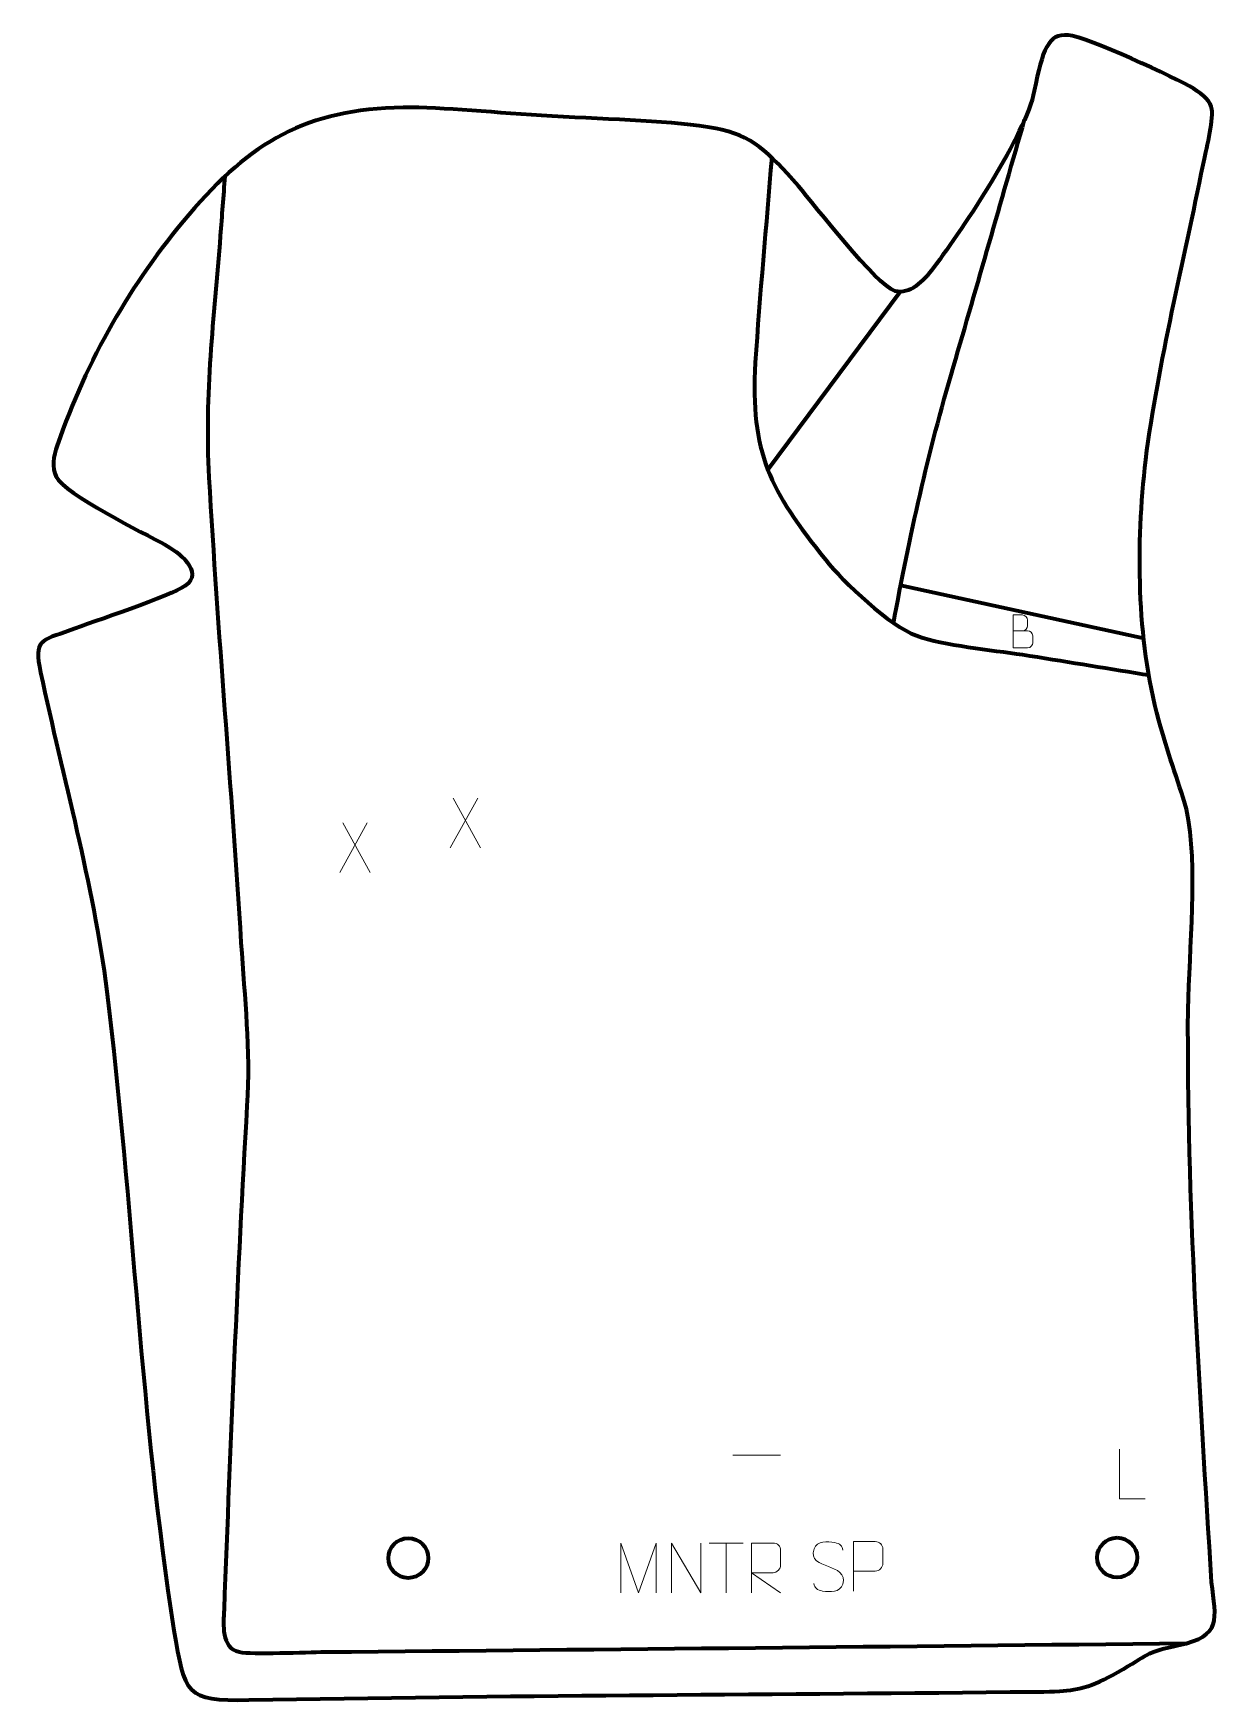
# Model space of a CAD drawing. Header units: millimetres. Extents: x 1042 to 1638, y -12 to 824.
import ezdxf

# ---------------------------------------------------------------- set-up
doc = ezdxf.new("R2010")
doc.units = ezdxf.units.MM
doc.header["$MEASUREMENT"] = 0
doc.layers.add('layer 2', color=7, linetype='Continuous')
doc.layers.add('layer 3', color=7, linetype='Continuous')

msp = doc.modelspace()

# ---------------------------------------------------------------- linework, layer by layer
at = {"layer": 'layer 2', "color": 142, "lineweight": 200}
for centre in [(1230.175, 59.6024), (1585.5768, 59.8667)]:
    msp.add_ellipse(centre, major_axis=(0, 10), ratio=1, dxfattribs=at)
at = {"layer": 'layer 2', "color": 142, "lineweight": 158}
for points, knots in [([(1473.4042, 528.0499), (1481.6424, 572.7153), (1490.7006, 613.4913), (1503.5059, 657.1313), (1503.5059, 657.1313), (1515.5999, 698.3473), (1527.2903, 739.6817), (1539.1674, 780.9605)], [0, 0, 0, 0, 0.33333333, 0.33333333, 0.33333333, 0.33333333, 1, 1, 1, 1]), ([(1412.3752, 762.0133), (1409.6349, 727.8629), (1406.3569, 693.2601), (1404.1457, 659.1298), (1404.1457, 659.1298), (1401.4803, 613.7872), (1411.5727, 595.0095), (1439.4451, 560.1522), (1439.4451, 560.1522), (1448.2514, 549.1389), (1471.8428, 526.878), (1484.8967, 522.2009), (1484.8967, 522.2009), (1498.8217, 517.2117), (1522.5573, 515.1154), (1538.0547, 512.6932), (1538.0547, 512.6932), (1558.2328, 509.5393), (1578.3738, 506.1541), (1598.5423, 502.9398), (1598.5423, 502.9398), (1598.5423, 502.9398), (1600.018, 502.7046), (1600.018, 502.7046), (1600.018, 502.7046), (1600.018, 502.7046), (1601.4906, 502.4708), (1601.4906, 502.4708)], [0, 0, 0, 0, 0.125, 0.125, 0.125, 0.125, 0.25, 0.25, 0.25, 0.25, 0.375, 0.375, 0.375, 0.375, 0.5, 0.5, 0.5, 0.5, 0.625, 0.625, 0.625, 0.625, 0.75, 0.75, 0.75, 0.75, 1, 1, 1, 1]), ([(1138.1675, 752.4365), (1137.4144, 742.5235), (1136.6612, 732.6104), (1135.9081, 722.6974), (1135.9081, 722.6974), (1132.6597, 681.026), (1127.8947, 643.7337), (1130.1849, 601.5558), (1130.1849, 601.5558), (1134.6202, 523.8146), (1141.4219, 446.0988), (1146.2851, 368.2988), (1146.2851, 368.2988), (1148.1288, 339.7966), (1151.0144, 315.194), (1149.2839, 286.3316), (1149.2839, 286.3316), (1144.4317, 202.2873), (1140.969, 118.0149), (1137.7988, 33.8876), (1137.7988, 33.8876), (1137.5114, 26.2609), (1136.0869, 14.6577), (1145.3999, 12.5869), (1145.3999, 12.5869), (1151.5679, 11.2153), (1179.3338, 12.4866), (1188.1129, 12.5653), (1188.1129, 12.5653), (1332.2052, 13.8584), (1476.2953, 15.4312), (1620.3858, 16.9032)], [0, 0, 0, 0, 0.11111111, 0.11111111, 0.11111111, 0.11111111, 0.22222222, 0.22222222, 0.22222222, 0.22222222, 0.33333333, 0.33333333, 0.33333333, 0.33333333, 0.44444444, 0.44444444, 0.44444444, 0.44444444, 0.55555556, 0.55555556, 0.55555556, 0.55555556, 0.66666667, 0.66666667, 0.66666667, 0.66666667, 0.77777778, 0.77777778, 0.77777778, 0.77777778, 1, 1, 1, 1])]:
    msp.add_open_spline(points, degree=3, knots=knots, dxfattribs=at)
for points in [[(1410.7889, 605.8482), (1410.7889, 605.8482), (1476.7648, 694.6469), (1476.7648, 694.6469)], [(1598.9278, 520.7349), (1598.9278, 520.7349), (1477.0244, 547.3811), (1477.0244, 547.3811)]]:
    msp.add_open_spline(points, degree=3, dxfattribs=at)
at = {"layer": 'layer 2', "color": 250, "lineweight": 9}
for points, knots in [([(1533.4337, 524.6408), (1535.8427, 524.6411), (1538.252, 524.6411), (1540.6615, 524.6408), (1540.6615, 524.6408), (1541.9694, 524.6294), (1543.2429, 523.4799), (1543.2429, 522.123), (1543.2429, 522.123), (1543.2427, 521.3758), (1543.2427, 519.3569), (1543.2429, 518.6095), (1543.2429, 518.6095), (1543.2546, 517.3794), (1542.2336, 516.0461), (1540.6966, 516.0573), (1540.6966, 516.0573), (1538.2868, 516.0575), (1535.8773, 516.0575), (1533.4681, 516.0573), (1533.4681, 516.0573), (1533.4681, 521.5645), (1533.4681, 527.0715), (1533.4681, 532.5782), (1533.4681, 532.5782), (1535.0396, 532.5782), (1536.6115, 532.5782), (1538.1833, 532.5782), (1538.1833, 532.5782), (1539.2961, 532.5899), (1540.6844, 531.325), (1540.6961, 530.0258), (1540.6961, 530.0258), (1540.6958, 528.6579), (1540.6958, 528.5612), (1540.6961, 527.1931), (1540.6961, 527.1931), (1540.7075, 525.8251), (1539.4797, 524.6294), (1538.149, 524.6408)], [0, 0, 0, 0, 0.09090909, 0.09090909, 0.09090909, 0.09090909, 0.18181818, 0.18181818, 0.18181818, 0.18181818, 0.27272727, 0.27272727, 0.27272727, 0.27272727, 0.36363636, 0.36363636, 0.36363636, 0.36363636, 0.45454545, 0.45454545, 0.45454545, 0.45454545, 0.54545455, 0.54545455, 0.54545455, 0.54545455, 0.63636364, 0.63636364, 0.63636364, 0.63636364, 0.72727273, 0.72727273, 0.72727273, 0.72727273, 0.81818182, 0.81818182, 0.81818182, 0.81818182, 1, 1, 1, 1]), ([(1599.714, 89.3012), (1599.714, 89.3012), (1586.7649, 89.3012), (1586.7649, 89.3012), (1586.7649, 89.3012), (1586.7649, 89.3012), (1586.7649, 114.2548), (1586.7649, 114.2548)], [0, 0, 0, 0, 0.33333333, 0.33333333, 0.33333333, 0.33333333, 1, 1, 1, 1]), ([(1336.7191, 42.2014), (1336.7191, 42.2014), (1336.7191, 67.1593), (1336.7191, 67.1593), (1336.7191, 67.1593), (1336.7191, 67.1593), (1345.6442, 42.2014), (1345.6442, 42.2014), (1345.6442, 42.2014), (1345.6442, 42.2014), (1354.4041, 67.1588), (1354.4041, 67.1588), (1354.4041, 67.1588), (1354.4041, 67.1588), (1354.4041, 42.2014), (1354.4041, 42.2014)], [0, 0, 0, 0, 0.2, 0.2, 0.2, 0.2, 0.4, 0.4, 0.4, 0.4, 0.6, 0.6, 0.6, 0.6, 1, 1, 1, 1]), ([(1362.2135, 42.205), (1362.2135, 42.205), (1362.2135, 67.1585), (1362.2135, 67.1585), (1362.2135, 67.1585), (1362.2135, 67.1585), (1376.8683, 42.205), (1376.8683, 42.205), (1376.8683, 42.205), (1376.8683, 42.205), (1376.8683, 67.1585), (1376.8683, 67.1585)], [0, 0, 0, 0, 0.25, 0.25, 0.25, 0.25, 0.5, 0.5, 0.5, 0.5, 1, 1, 1, 1]), ([(1402.2088, 42.205), (1402.2088, 42.205), (1402.2088, 67.1585), (1402.2088, 67.1585), (1402.2088, 67.1585), (1405.8036, 67.1585), (1409.3991, 67.1585), (1412.9943, 67.1585), (1412.9943, 67.1585), (1415.3196, 67.1208), (1416.8769, 65.6308), (1416.8728, 63.2644), (1416.8728, 63.2644), (1416.8724, 61.2289), (1416.8724, 58.1695), (1416.8728, 56.1335), (1416.8728, 56.1335), (1416.8663, 54.258), (1415.054, 52.3162), (1413.0445, 52.2971), (1413.0445, 52.2971), (1413.0445, 52.2971), (1402.2088, 52.2971), (1402.2088, 52.2971), (1402.2088, 52.2971), (1402.2088, 52.2971), (1416.8635, 42.205), (1416.8635, 42.205)], [0, 0, 0, 0, 0.125, 0.125, 0.125, 0.125, 0.25, 0.25, 0.25, 0.25, 0.375, 0.375, 0.375, 0.375, 0.5, 0.5, 0.5, 0.5, 0.625, 0.625, 0.625, 0.625, 0.75, 0.75, 0.75, 0.75, 1, 1, 1, 1]), ([(1440.7886, 55.4468), (1436.5403, 56.9172), (1431.6322, 58.713), (1433.6373, 64.2333), (1433.6373, 64.2333), (1435.1408, 68.3732), (1440.3544, 67.9847), (1443.958, 67.3836), (1443.958, 67.3836), (1446.8186, 66.9064), (1447.6833, 65.6932), (1447.9939, 63.6091)], [0, 0, 0, 0, 0.25, 0.25, 0.25, 0.25, 0.5, 0.5, 0.5, 0.5, 1, 1, 1, 1]), ([(1453.4565, 42.97), (1453.4565, 42.97), (1453.4565, 67.9236), (1453.4565, 67.9236), (1453.4565, 67.9236), (1457.0515, 67.9236), (1460.6468, 67.9236), (1464.2422, 67.9236), (1464.2422, 67.9236), (1466.5674, 67.8857), (1468.1248, 66.3956), (1468.1206, 64.0295), (1468.1206, 64.0295), (1468.1202, 61.9938), (1468.1202, 58.9345), (1468.1206, 56.8985), (1468.1206, 56.8985), (1468.1141, 55.0231), (1466.3019, 53.0812), (1464.2923, 53.0621), (1464.2923, 53.0621), (1464.2923, 53.0621), (1453.4565, 53.0621), (1453.4565, 53.0621)], [0, 0, 0, 0, 0.14285714, 0.14285714, 0.14285714, 0.14285714, 0.28571429, 0.28571429, 0.28571429, 0.28571429, 0.42857143, 0.42857143, 0.42857143, 0.42857143, 0.57142857, 0.57142857, 0.57142857, 0.57142857, 0.71428571, 0.71428571, 0.71428571, 0.71428571, 1, 1, 1, 1]), ([(1440.7886, 55.4467), (1444.8072, 53.8), (1449.8367, 51.9117), (1448.0027, 46.5514), (1448.0027, 46.5514), (1446.5429, 42.285), (1441.6321, 42.5417), (1437.906, 43.0964), (1437.906, 43.0964), (1435.156, 43.5062), (1433.9351, 44.7197), (1433.5571, 46.8319)], [0, 0, 0, 0, 0.25, 0.25, 0.25, 0.25, 0.5, 0.5, 0.5, 0.5, 1, 1, 1, 1])]:
    msp.add_open_spline(points, degree=3, knots=knots, dxfattribs=at)
for points in [[(1264.9604, 440.7484), (1264.9604, 440.7484), (1251.2198, 415.8526), (1251.2198, 415.8526)], [(1252.6744, 440.7484), (1252.6744, 440.7484), (1266.415, 415.7949), (1266.415, 415.7949)], [(1209.5966, 428.3419), (1209.5966, 428.3419), (1195.856, 403.4461), (1195.856, 403.4461)], [(1197.3106, 428.3419), (1197.3106, 428.3419), (1211.0512, 403.3884), (1211.0512, 403.3884)], [(1392.867, 111.303), (1392.867, 111.303), (1416.845, 111.303), (1416.845, 111.303)], [(1381.0473, 67.135), (1381.0473, 67.135), (1398.0345, 67.135), (1398.0345, 67.135)], [(1389.5411, 42.205), (1389.5411, 42.205), (1389.5411, 67.1585), (1389.5411, 67.1585)]]:
    msp.add_open_spline(points, degree=3, dxfattribs=at)
at = {"layer": 'layer 3', "color": 242, "lineweight": 158}
msp.add_open_spline([(1227.6678, 787.0274), (1247.4714, 787.341), (1274.4192, 784.1824), (1302.2482, 782.6526), (1302.2482, 782.6526), (1332.455, 780.9921), (1363.5734, 780.3565), (1384.2852, 776.4664), (1384.2852, 776.4664), (1402.6842, 773.0106), (1410.3716, 765.2205), (1425.759, 747.5302), (1425.759, 747.5302), (1434.2339, 737.7869), (1464.6558, 698.1014), (1474.2292, 694.9329), (1474.2292, 694.9329), (1481.577, 693.2049), (1488.2727, 699.5708), (1493.569, 706.6828), (1493.569, 706.6828), (1508.9515, 727.3385), (1539.7002, 773.3849), (1544.0335, 795.3341), (1544.0335, 795.3341), (1548.1293, 816.0797), (1550.9675, 824.2243), (1561.0254, 823.3173), (1561.0254, 823.3173), (1570.6971, 822.4452), (1615.2735, 801.8631), (1623.8388, 796.5216), (1623.8388, 796.5216), (1628.9014, 793.3646), (1632.7156, 789.8619), (1633.0989, 786.2862), (1633.0989, 786.2862), (1633.7892, 779.8466), (1630.168, 765.2242), (1628.6811, 758.345), (1628.6811, 758.345), (1618.9825, 709.6921), (1606.3038, 659.4172), (1599.8968, 610.4011), (1599.8968, 610.4011), (1595.0702, 567.2555), (1595.2937, 521.7227), (1606.4681, 479.5664), (1606.4681, 479.5664), (1610.6221, 464.3051), (1615.8916, 450.1511), (1620.3464, 435.2197), (1620.3464, 435.2197), (1626.4812, 406.1753), (1621.7002, 365.2717), (1621.1431, 334.717), (1621.1431, 334.717), (1620.5451, 239.2511), (1627.0493, 142.901), (1632.935, 47.608), (1632.935, 47.608), (1635.0556, 28.6757), (1638.4708, 20.637), (1616.4104, 15.9471), (1616.4104, 15.9471), (1600.758, 12.6195), (1602.3708, 12.1075), (1588.5523, 3.9226), (1588.5523, 3.9226), (1574.3633, -4.4816), (1566.6862, -6.5237), (1556.7759, -7.1114), (1556.7759, -7.1114), (1550.2038, -7.5012), (1542.4453, -7.4187), (1531.8904, -7.5255), (1531.8904, -7.5255), (1404.7423, -8.8122), (1277.3915, -9.2335), (1150.2773, -11.4731), (1150.2773, -11.4731), (1118.2046, -12.3619), (1118.0683, -8.3263), (1112.6336, 23.3588), (1112.6336, 23.3588), (1096.0037, 129.9422), (1092.1955, 237.0918), (1079.0367, 343.8229), (1079.0367, 343.8229), (1071.814, 398.9059), (1057.3428, 449.8232), (1045.7852, 503.7143), (1045.7852, 503.7143), (1042.187, 520.492), (1045.9967, 519.4853), (1060.7411, 524.9701), (1060.7411, 524.9701), (1071.5879, 528.8919), (1111.4742, 542.3071), (1118.3333, 547.1558), (1118.3333, 547.1558), (1128.3648, 554.247), (1114.227, 564.5312), (1108.1639, 567.8422), (1108.1639, 567.8422), (1097.6447, 573.5163), (1057.8811, 593.2168), (1053.5915, 601.9054), (1053.5915, 601.9054), (1051.3059, 606.5349), (1052.2335, 612.1045), (1054.1496, 617.6309), (1054.1496, 617.6309), (1069.0737, 660.6733), (1090.5709, 698.4575), (1120.0712, 733.1833), (1120.0712, 733.1833), (1151.208, 769.8355), (1178.9151, 786.2554), (1227.6678, 787.0274)], degree=3, knots=[0, 0, 0, 0, 0.03225806, 0.03225806, 0.03225806, 0.03225806, 0.06451613, 0.06451613, 0.06451613, 0.06451613, 0.09677419, 0.09677419, 0.09677419, 0.09677419, 0.12903226, 0.12903226, 0.12903226, 0.12903226, 0.16129032, 0.16129032, 0.16129032, 0.16129032, 0.19354839, 0.19354839, 0.19354839, 0.19354839, 0.22580645, 0.22580645, 0.22580645, 0.22580645, 0.25806452, 0.25806452, 0.25806452, 0.25806452, 0.29032258, 0.29032258, 0.29032258, 0.29032258, 0.32258065, 0.32258065, 0.32258065, 0.32258065, 0.35483871, 0.35483871, 0.35483871, 0.35483871, 0.38709677, 0.38709677, 0.38709677, 0.38709677, 0.41935484, 0.41935484, 0.41935484, 0.41935484, 0.4516129, 0.4516129, 0.4516129, 0.4516129, 0.48387097, 0.48387097, 0.48387097, 0.48387097, 0.51612903, 0.51612903, 0.51612903, 0.51612903, 0.5483871, 0.5483871, 0.5483871, 0.5483871, 0.58064516, 0.58064516, 0.58064516, 0.58064516, 0.61290323, 0.61290323, 0.61290323, 0.61290323, 0.64516129, 0.64516129, 0.64516129, 0.64516129, 0.67741935, 0.67741935, 0.67741935, 0.67741935, 0.70967742, 0.70967742, 0.70967742, 0.70967742, 0.74193548, 0.74193548, 0.74193548, 0.74193548, 0.77419355, 0.77419355, 0.77419355, 0.77419355, 0.80645161, 0.80645161, 0.80645161, 0.80645161, 0.83870968, 0.83870968, 0.83870968, 0.83870968, 0.87096774, 0.87096774, 0.87096774, 0.87096774, 0.90322581, 0.90322581, 0.90322581, 0.90322581, 0.93548387, 0.93548387, 0.93548387, 0.93548387, 1, 1, 1, 1], dxfattribs=at)

doc.saveas('drawing.dxf')
